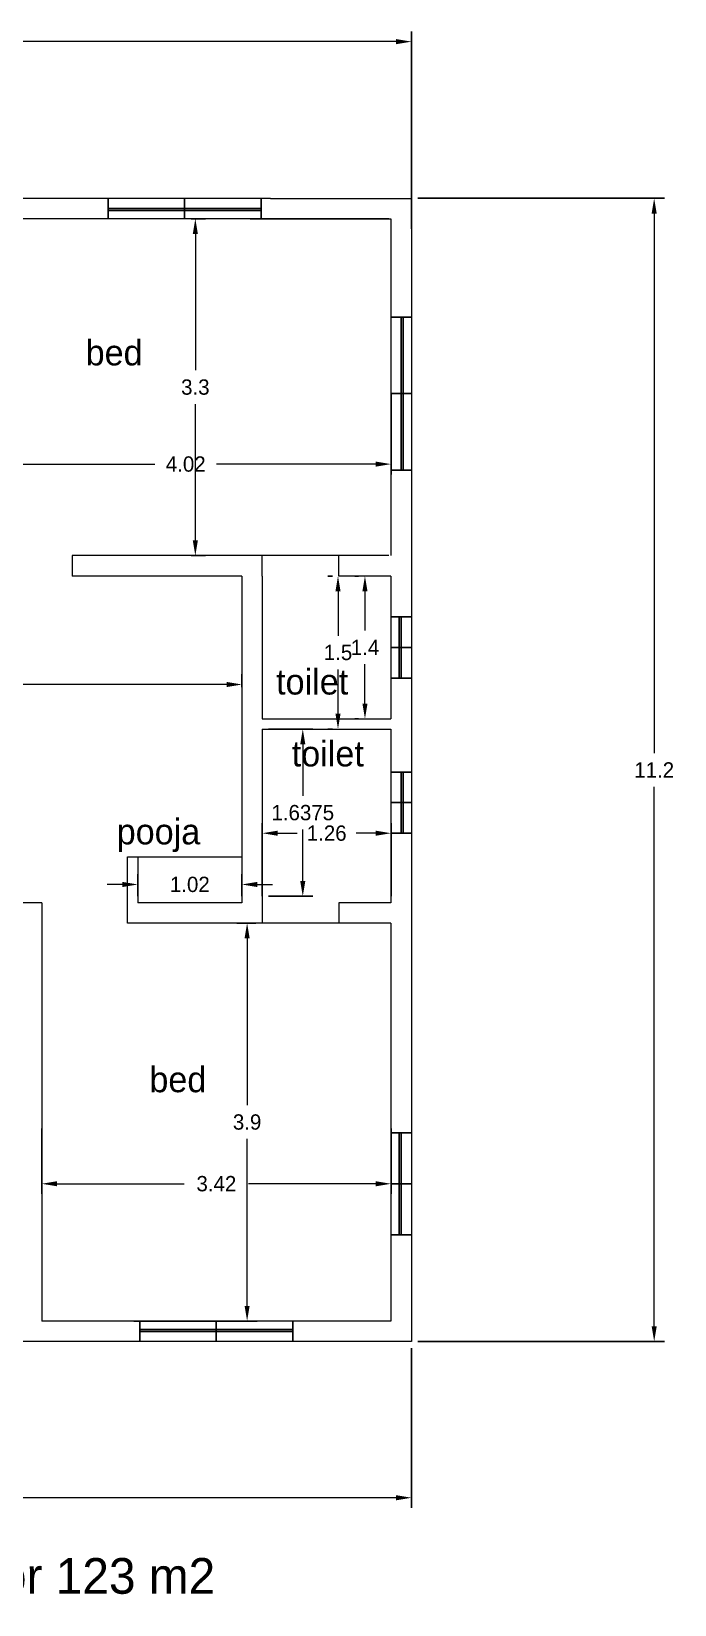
# Model space of a CAD drawing. Header units: inches. Extents: x -100 to 1476, y -184 to 112.
# Drawn here: x 322.05 to 328.35, y -16.38 to -0.97 of the extents above; entities that cross this region are included whole.
import ezdxf

# ---------------------------------------------------------------- set-up
doc = ezdxf.new("R2010")
doc.units = ezdxf.units.IN
doc.header["$MEASUREMENT"] = 0
doc.header["$PDMODE"] = 66
doc.dimstyles.get("Standard").update_dxf_attribs({"dimtxt": 0.15, "dimasz": 0.15, "dimexe": 0.1, "dimexo": 0.0625, "dimgap": 0.09, "dimtad": 0, "dimtih": 1, "dimtoh": 1, "dimdec": 4, "dimdsep": 46, "dimtxsty": 'Standard', "dimcen": 0.09, "dimadec": 0, "dimazin": 0, "dimtfac": 1, "dimtdec": 4, "dimtofl": 0, "dimtmove": 0, "dimatfit": 3, "dimfxl": 0, "dimtolj": 1, "dimtzin": 0, "dimlwd": 15, "dimarcsym": 0})

# ---------------------------------------------------------------- blocks, each defined once
blk = doc.blocks.new('*D214')
at = {"color": 0, "linetype": 'ByBlock', "lineweight": -2, "ltscale": 0.0008, "transparency": 16777216}
for p, q in [((314.248, -13.869), (314.248, -15.436)), ((325.773, -13.869), (325.773, -15.436))]:
    blk.add_line(p, q, dxfattribs=at)
at = {"color": 0, "linetype": 'ByBlock', "lineweight": 15, "ltscale": 0.0008, "transparency": 16777216}
for p, q in [((314.398, -15.336), (319.52, -15.336)), ((325.623, -15.336), (320.5, -15.336))]:
    blk.add_line(p, q, dxfattribs=at)
at = {"color": 0, "linetype": 'ByBlock', "ltscale": 0.0008, "transparency": 16777216}
for points in [[(314.398, -15.311), (314.398, -15.361), (314.248, -15.336)], [(325.623, -15.311), (325.623, -15.361), (325.773, -15.336)]]:
    blk.add_solid(points, dxfattribs=at)
at = {"layer": 'Defpoints', "color": 0, "linetype": 'ByBlock', "ltscale": 0.0008, "transparency": 16777216}
for p in [(314.248, -13.806), (325.773, -13.806), (314.248, -15.336)]:
    blk.add_point(p, dxfattribs=at)
at = {"color": 0, "linetype": 'ByBlock', "lineweight": 20, "ltscale": 0.0008, "transparency": 16777216, "insert": (320.01, -15.336), "char_height": 0.15, "attachment_point": 5}
blk.add_mtext('\\A1;11.5247', dxfattribs=at)
blk = doc.blocks.new('*D216')
at = {"color": 0, "linetype": 'ByBlock', "lineweight": -2, "ltscale": 0.0008, "transparency": 16777216}
for p, q in [((324.25, -9.706), (324.064, -9.706)), ((323.055, -13.606), (324.264, -13.606))]:
    blk.add_line(p, q, dxfattribs=at)
at = {"color": 0, "linetype": 'ByBlock', "lineweight": 15, "ltscale": 0.0008, "transparency": 16777216}
for p, q in [((324.164, -9.856), (324.164, -11.491)), ((324.164, -13.456), (324.164, -11.821))]:
    blk.add_line(p, q, dxfattribs=at)
at = {"color": 0, "linetype": 'ByBlock', "ltscale": 0.0008, "transparency": 16777216}
for points in [[(324.139, -9.856), (324.189, -9.856), (324.164, -9.706)], [(324.139, -13.456), (324.189, -13.456), (324.164, -13.606)]]:
    blk.add_solid(points, dxfattribs=at)
at = {"layer": 'Defpoints', "color": 0, "linetype": 'ByBlock', "ltscale": 0.0008, "transparency": 16777216}
for p in [(324.313, -9.706), (322.993, -13.606), (324.164, -13.606)]:
    blk.add_point(p, dxfattribs=at)
at = {"color": 0, "linetype": 'ByBlock', "lineweight": 20, "ltscale": 0.0008, "transparency": 16777216, "insert": (324.164, -11.656), "char_height": 0.15, "attachment_point": 5}
blk.add_mtext('\\A1;3.9', dxfattribs=at)
blk = doc.blocks.new('*D217')
at = {"color": 0, "linetype": 'ByBlock', "lineweight": -2, "ltscale": 0.0008, "transparency": 16777216}
for p, q in [((322.153, -11.719), (322.153, -12.36)), ((325.573, -11.719), (325.573, -12.36))]:
    blk.add_line(p, q, dxfattribs=at)
at = {"color": 0, "linetype": 'ByBlock', "lineweight": 15, "ltscale": 0.0008, "transparency": 16777216}
for p, q in [((322.303, -12.26), (323.548, -12.26)), ((325.423, -12.26), (324.178, -12.26))]:
    blk.add_line(p, q, dxfattribs=at)
at = {"color": 0, "linetype": 'ByBlock', "ltscale": 0.0008, "transparency": 16777216}
for points in [[(322.303, -12.235), (322.303, -12.285), (322.153, -12.26)], [(325.423, -12.235), (325.423, -12.285), (325.573, -12.26)]]:
    blk.add_solid(points, dxfattribs=at)
at = {"layer": 'Defpoints', "color": 0, "linetype": 'ByBlock', "ltscale": 0.0008, "transparency": 16777216}
for p in [(322.153, -11.656), (325.573, -11.656), (322.153, -12.26)]:
    blk.add_point(p, dxfattribs=at)
at = {"color": 0, "linetype": 'ByBlock', "lineweight": 20, "ltscale": 0.0008, "transparency": 16777216, "insert": (323.863, -12.26), "char_height": 0.15, "attachment_point": 5}
blk.add_mtext('\\A1;3.42', dxfattribs=at)
blk = doc.blocks.new('*D218')
at = {"color": 0, "linetype": 'ByBlock', "lineweight": -2, "ltscale": 0.0008, "transparency": 16777216}
for p, q in [((323.615, -2.806), (323.757, -2.806)), ((323.615, -6.106), (323.757, -6.106))]:
    blk.add_line(p, q, dxfattribs=at)
at = {"color": 0, "linetype": 'ByBlock', "lineweight": 15, "ltscale": 0.0008, "transparency": 16777216}
for p, q in [((323.657, -2.956), (323.657, -4.291)), ((323.657, -5.956), (323.657, -4.621))]:
    blk.add_line(p, q, dxfattribs=at)
at = {"color": 0, "linetype": 'ByBlock', "ltscale": 0.0008, "transparency": 16777216}
for points in [[(323.632, -2.956), (323.682, -2.956), (323.657, -2.806)], [(323.632, -5.956), (323.682, -5.956), (323.657, -6.106)]]:
    blk.add_solid(points, dxfattribs=at)
at = {"layer": 'Defpoints', "color": 0, "linetype": 'ByBlock', "ltscale": 0.0008, "transparency": 16777216}
for p in [(323.553, -2.806), (323.553, -6.106), (323.657, -6.106)]:
    blk.add_point(p, dxfattribs=at)
at = {"color": 0, "linetype": 'ByBlock', "lineweight": 20, "ltscale": 0.0008, "transparency": 16777216, "insert": (323.657, -4.456), "char_height": 0.15, "attachment_point": 5}
blk.add_mtext('\\A1;3.3', dxfattribs=at)
blk = doc.blocks.new('*D219')
at = {"color": 0, "linetype": 'ByBlock', "lineweight": -2, "ltscale": 0.0008, "transparency": 16777216}
for p, q in [((325, -6.306), (324.954, -6.306)), ((325, -7.806), (324.954, -7.806))]:
    blk.add_line(p, q, dxfattribs=at)
at = {"color": 0, "linetype": 'ByBlock', "lineweight": 15, "ltscale": 0.0008, "transparency": 16777216}
for p, q in [((325.054, -6.456), (325.054, -6.891)), ((325.054, -7.656), (325.054, -7.221))]:
    blk.add_line(p, q, dxfattribs=at)
at = {"color": 0, "linetype": 'ByBlock', "ltscale": 0.0008, "transparency": 16777216}
for points in [[(325.029, -6.456), (325.079, -6.456), (325.054, -6.306)], [(325.029, -7.656), (325.079, -7.656), (325.054, -7.806)]]:
    blk.add_solid(points, dxfattribs=at)
at = {"layer": 'Defpoints', "color": 0, "linetype": 'ByBlock', "ltscale": 0.0008, "transparency": 16777216}
for p in [(325.063, -6.306), (325.054, -7.806), (325.063, -7.806)]:
    blk.add_point(p, dxfattribs=at)
at = {"color": 0, "linetype": 'ByBlock', "lineweight": 20, "ltscale": 0.0008, "transparency": 16777216, "insert": (325.054, -7.056), "char_height": 0.15, "attachment_point": 5}
blk.add_mtext('\\A1;1.5', dxfattribs=at)
blk = doc.blocks.new('*D220')
at = {"color": 0, "linetype": 'ByBlock', "lineweight": -2, "ltscale": 0.0008, "transparency": 16777216}
for p, q in [((324.313, -9.444), (324.313, -8.726)), ((325.573, -9.444), (325.573, -8.726))]:
    blk.add_line(p, q, dxfattribs=at)
at = {"color": 0, "linetype": 'ByBlock', "lineweight": 15, "ltscale": 0.0008, "transparency": 16777216}
for p, q in [((324.463, -8.826), (324.653, -8.826)), ((325.423, -8.826), (325.233, -8.826))]:
    blk.add_line(p, q, dxfattribs=at)
at = {"color": 0, "linetype": 'ByBlock', "ltscale": 0.0008, "transparency": 16777216}
for points in [[(324.463, -8.801), (324.463, -8.851), (324.313, -8.826)], [(325.423, -8.801), (325.423, -8.851), (325.573, -8.826)]]:
    blk.add_solid(points, dxfattribs=at)
at = {"layer": 'Defpoints', "color": 0, "linetype": 'ByBlock', "ltscale": 0.0008, "transparency": 16777216}
for p in [(324.313, -8.826), (324.313, -9.506), (325.573, -9.506)]:
    blk.add_point(p, dxfattribs=at)
at = {"color": 0, "linetype": 'ByBlock', "lineweight": 20, "ltscale": 0.0008, "transparency": 16777216, "insert": (324.943, -8.826), "char_height": 0.15, "attachment_point": 5}
blk.add_mtext('\\A1;1.26', dxfattribs=at)
blk = doc.blocks.new('*D224')
at = {"color": 0, "linetype": 'ByBlock', "lineweight": -2, "ltscale": 0.0008, "transparency": 16777216}
for p, q in [((321.553, -4.519), (321.553, -5.31)), ((325.573, -4.519), (325.573, -5.31))]:
    blk.add_line(p, q, dxfattribs=at)
at = {"color": 0, "linetype": 'ByBlock', "lineweight": 15, "ltscale": 0.0008, "transparency": 16777216}
for p, q in [((321.703, -5.21), (323.26, -5.21)), ((325.423, -5.21), (323.865, -5.21))]:
    blk.add_line(p, q, dxfattribs=at)
at = {"color": 0, "linetype": 'ByBlock', "ltscale": 0.0008, "transparency": 16777216}
for points in [[(321.703, -5.185), (321.703, -5.235), (321.553, -5.21)], [(325.423, -5.185), (325.423, -5.235), (325.573, -5.21)]]:
    blk.add_solid(points, dxfattribs=at)
at = {"layer": 'Defpoints', "color": 0, "linetype": 'ByBlock', "ltscale": 0.0008, "transparency": 16777216}
for p in [(321.553, -4.456), (325.573, -4.456), (325.573, -5.21)]:
    blk.add_point(p, dxfattribs=at)
at = {"color": 0, "linetype": 'ByBlock', "lineweight": 20, "ltscale": 0.0008, "transparency": 16777216, "insert": (323.563, -5.21), "char_height": 0.15, "attachment_point": 5}
blk.add_mtext('\\A1;4.02', dxfattribs=at)
blk = doc.blocks.new('*D227')
at = {"color": 0, "linetype": 'ByBlock', "lineweight": -2, "ltscale": 0.0008, "transparency": 16777216}
for p, q in [((325.255, -6.306), (325.218, -6.306)), ((325.255, -7.706), (325.218, -7.706))]:
    blk.add_line(p, q, dxfattribs=at)
at = {"color": 0, "linetype": 'ByBlock', "lineweight": 15, "ltscale": 0.0008, "transparency": 16777216}
for p, q in [((325.318, -6.456), (325.318, -6.841)), ((325.318, -7.556), (325.318, -7.171))]:
    blk.add_line(p, q, dxfattribs=at)
at = {"color": 0, "linetype": 'ByBlock', "ltscale": 0.0008, "transparency": 16777216}
for points in [[(325.293, -6.456), (325.343, -6.456), (325.318, -6.306)], [(325.293, -7.556), (325.343, -7.556), (325.318, -7.706)]]:
    blk.add_solid(points, dxfattribs=at)
at = {"layer": 'Defpoints', "color": 0, "linetype": 'ByBlock', "ltscale": 0.0008, "transparency": 16777216}
for p in [(325.318, -6.306), (325.318, -7.706), (325.318, -7.706)]:
    blk.add_point(p, dxfattribs=at)
at = {"color": 0, "linetype": 'ByBlock', "lineweight": 20, "ltscale": 0.0008, "transparency": 16777216, "insert": (325.318, -7.006), "char_height": 0.15, "attachment_point": 5}
blk.add_mtext('\\A1;1.4', dxfattribs=at)
blk = doc.blocks.new('*D228')
at = {"color": 0, "linetype": 'ByBlock', "lineweight": -2, "ltscale": 0.0008, "transparency": 16777216}
for p, q in [((314.948, -2.904), (314.948, -0.971)), ((325.773, -2.904), (325.773, -0.971))]:
    blk.add_line(p, q, dxfattribs=at)
at = {"color": 0, "linetype": 'ByBlock', "lineweight": 15, "ltscale": 0.0008, "transparency": 16777216}
for p, q in [((315.098, -1.071), (319.858, -1.071)), ((325.623, -1.071), (320.863, -1.071))]:
    blk.add_line(p, q, dxfattribs=at)
at = {"color": 0, "linetype": 'ByBlock', "lineweight": 18, "ltscale": 0.0008, "transparency": 16777216}
for points in [[(315.098, -1.046), (315.098, -1.096), (314.948, -1.071)], [(325.623, -1.096), (325.623, -1.046), (325.773, -1.071)]]:
    blk.add_solid(points, dxfattribs=at)
at = {"layer": 'Defpoints', "color": 0, "linetype": 'ByBlock', "lineweight": 18, "transparency": 16777216}
for p in [(325.773, -1.071), (314.948, -2.966), (325.773, -2.966)]:
    blk.add_point(p, dxfattribs=at)
at = {"color": 0, "linetype": 'ByBlock', "ltscale": 0.0008, "transparency": 16777216, "insert": (320.36, -1.071), "char_height": 0.15, "attachment_point": 5}
blk.add_mtext('\\A1;10.8247', dxfattribs=at)
blk = doc.blocks.new('*D230')
at = {"color": 0, "linetype": 'ByBlock', "lineweight": -2, "ltscale": 0.0008, "transparency": 16777216}
for p, q in [((324.374, -7.806), (324.809, -7.806)), ((324.375, -9.444), (324.809, -9.444))]:
    blk.add_line(p, q, dxfattribs=at)
at = {"color": 0, "linetype": 'ByBlock', "lineweight": 15, "ltscale": 0.0008, "transparency": 16777216}
for p, q in [((324.709, -7.956), (324.709, -8.46)), ((324.709, -9.294), (324.709, -8.79))]:
    blk.add_line(p, q, dxfattribs=at)
at = {"color": 0, "linetype": 'ByBlock', "ltscale": 0.0008, "transparency": 16777216}
for points in [[(324.684, -7.956), (324.734, -7.956), (324.709, -7.806)], [(324.684, -9.294), (324.734, -9.294), (324.709, -9.444)]]:
    blk.add_solid(points, dxfattribs=at)
at = {"layer": 'Defpoints', "color": 0, "linetype": 'ByBlock', "ltscale": 0.0008, "transparency": 16777216}
for p in [(324.312, -7.806), (324.313, -9.444), (324.709, -9.444)]:
    blk.add_point(p, dxfattribs=at)
at = {"color": 0, "linetype": 'ByBlock', "ltscale": 0.0008, "transparency": 16777216, "insert": (324.709, -8.625), "char_height": 0.15, "attachment_point": 5}
blk.add_mtext('\\A1;1.6375', dxfattribs=at)
blk = doc.blocks.new('*D231')
at = {"color": 0, "linetype": 'ByBlock', "lineweight": -2, "ltscale": 0.0008, "transparency": 16777216}
for p, q in [((323.093, -9.444), (323.093, -9.228)), ((324.113, -9.444), (324.113, -9.228))]:
    blk.add_line(p, q, dxfattribs=at)
at = {"color": 0, "linetype": 'ByBlock', "lineweight": 15, "ltscale": 0.0008, "transparency": 16777216}
for p, q in [((322.943, -9.328), (322.793, -9.328)), ((324.263, -9.328), (324.413, -9.328))]:
    blk.add_line(p, q, dxfattribs=at)
at = {"color": 0, "linetype": 'ByBlock', "lineweight": 18, "ltscale": 3, "transparency": 16777216}
for points in [[(322.943, -9.353), (322.943, -9.303), (323.093, -9.328)], [(324.263, -9.303), (324.263, -9.353), (324.113, -9.328)]]:
    blk.add_solid(points, dxfattribs=at)
at = {"layer": 'Defpoints', "color": 0, "linetype": 'ByBlock', "lineweight": 18, "transparency": 16777216}
for p in [(324.113, -9.328), (323.093, -9.506), (324.113, -9.506)]:
    blk.add_point(p, dxfattribs=at)
at = {"color": 0, "linetype": 'ByBlock', "ltscale": 3, "transparency": 16777216, "insert": (323.603, -9.328), "char_height": 0.15, "attachment_point": 5}
blk.add_mtext('\\A1;1.02', dxfattribs=at)
blk = doc.blocks.new('*D236')
at = {"color": 0, "linetype": 'ByBlock', "lineweight": -2, "ltscale": 0.0008, "transparency": 16777216}
for p, q in [((325.835, -2.606), (328.25, -2.606)), ((325.835, -13.806), (328.25, -13.806))]:
    blk.add_line(p, q, dxfattribs=at)
at = {"color": 0, "linetype": 'ByBlock', "lineweight": 15, "ltscale": 0.0008, "transparency": 16777216}
for p, q in [((328.15, -2.756), (328.15, -8.041)), ((328.15, -13.656), (328.15, -8.371))]:
    blk.add_line(p, q, dxfattribs=at)
at = {"color": 0, "linetype": 'ByBlock', "ltscale": 0.0008, "transparency": 16777216}
for points in [[(328.125, -2.756), (328.175, -2.756), (328.15, -2.606)], [(328.125, -13.656), (328.175, -13.656), (328.15, -13.806)]]:
    blk.add_solid(points, dxfattribs=at)
at = {"layer": 'Defpoints', "color": 0, "linetype": 'ByBlock', "ltscale": 0.0008, "transparency": 16777216}
for p in [(325.773, -2.606), (325.773, -13.806), (328.15, -13.806)]:
    blk.add_point(p, dxfattribs=at)
at = {"color": 0, "linetype": 'ByBlock', "ltscale": 0.0008, "transparency": 16777216, "insert": (328.15, -8.206), "char_height": 0.15, "attachment_point": 5}
blk.add_mtext('\\A1;11.2', dxfattribs=at)
blk = doc.blocks.new('*D334')
at = {"color": 0, "linetype": 'ByBlock', "lineweight": -2, "ltscale": 0.0008, "transparency": 16777216}
for p, q in [((317.048, -7.394), (317.048, -7.269)), ((324.113, -7.394), (324.113, -7.269))]:
    blk.add_line(p, q, dxfattribs=at)
at = {"color": 0, "linetype": 'ByBlock', "lineweight": 15, "ltscale": 0.0008, "transparency": 16777216}
for p, q in [((317.198, -7.369), (320.128, -7.369)), ((323.963, -7.369), (321.033, -7.369))]:
    blk.add_line(p, q, dxfattribs=at)
at = {"color": 0, "linetype": 'ByBlock', "lineweight": 18, "ltscale": 3, "transparency": 16777216}
for points in [[(317.198, -7.344), (317.198, -7.394), (317.048, -7.369)], [(323.963, -7.394), (323.963, -7.344), (324.113, -7.369)]]:
    blk.add_solid(points, dxfattribs=at)
at = {"layer": 'Defpoints', "color": 0, "linetype": 'ByBlock', "lineweight": 18, "transparency": 16777216}
for p in [(324.113, -7.369), (317.048, -7.456), (324.113, -7.456)]:
    blk.add_point(p, dxfattribs=at)
at = {"color": 0, "linetype": 'ByBlock', "lineweight": 18, "ltscale": 3, "transparency": 16777216, "insert": (320.58, -7.369), "char_height": 0.15, "attachment_point": 5}
blk.add_mtext('\\A1;7.0647', dxfattribs=at)

msp = doc.modelspace()

# ---------------------------------------------------------------- linework, layer by layer
at = {"color": 0, "linetype": 'ByBlock', "lineweight": 20, "ltscale": 0.0008}
for p, q in [((324.39254, -2.60626), (318.13481, -2.60626)), ((324.39254, -2.60626), (325.77254, -2.60626)), ((325.77254, -2.60626), (325.77254, -6.30626)), ((325.55254, -2.80626), (321.55254, -2.80626)), ((324.19254, -2.80626), (325.57254, -2.80626)), ((325.57254, -2.80626), (325.57254, -6.10626)), ((324.19254, -6.10626), (322.45254, -6.10626)), ((322.45254, -6.10626), (322.45254, -6.30626)), ((325.55254, -6.10626), (324.19254, -6.10626)), ((324.31254, -6.30626), (324.31254, -6.10626)), ((325.06254, -6.30626), (325.06254, -6.10626)), ((324.11254, -6.30626), (322.45254, -6.30626)), ((324.11254, -6.30626), (324.11254, -9.50626)), ((324.31254, -6.30626), (324.31254, -7.70626)), ((325.51254, -6.30626), (325.06254, -6.30626)), ((325.57254, -6.30626), (325.06254, -6.30626)), ((325.57254, -6.30626), (325.57254, -7.70626)), ((325.77254, -6.30626), (325.77254, -13.80626)), ((324.31254, -7.70626), (325.57254, -7.70626)), ((324.31254, -7.80626), (325.57254, -7.80626)), ((324.31254, -7.80626), (324.31254, -9.50626)), ((324.31254, -7.80626), (324.31254, -8.00626)), ((325.57254, -7.80626), (325.57254, -9.50626)), ((322.99254, -9.70626), (322.99254, -9.05626)), ((322.99254, -9.05626), (323.09254, -9.05626)), ((323.09254, -9.05626), (323.09254, -9.50626)), ((323.09254, -9.05626), (324.11254, -9.05626)), ((322.15254, -9.50626), (321.95254, -9.50626)), ((322.15254, -9.50626), (322.15254, -13.60626)), ((322.99254, -9.70626), (322.99254, -9.50626)), ((324.11254, -9.50626), (323.09254, -9.50626)), ((324.31254, -9.50626), (324.31254, -9.70626)), ((325.57254, -9.50626), (325.06254, -9.50626)), ((325.06254, -9.50626), (325.06254, -9.70626)), ((325.57254, -9.70626), (322.99254, -9.70626)), ((325.57254, -9.70626), (325.57254, -13.60626)), ((325.57254, -13.60626), (322.15254, -13.60626)), ((325.77254, -13.80626), (316.94786, -13.80626))]:
    msp.add_line(p, q, dxfattribs=at)
at = {"color": 0, "linetype": 'ByBlock', "ltscale": 0.0008}
for p, q in [((322.80254, -2.80626), (322.80254, -2.60626)), ((323.55254, -2.80626), (323.55254, -2.60626)), ((324.30254, -2.80626), (324.30254, -2.60626)), ((322.80254, -2.70626), (324.30254, -2.70626)), ((322.80254, -2.72626), (324.30254, -2.72626)), ((325.57254, -3.76876), (325.77254, -3.76876)), ((325.67254, -3.76876), (325.67254, -5.26876)), ((325.69254, -3.76876), (325.69254, -5.26876)), ((325.57254, -4.51876), (325.77254, -4.51876)), ((325.57254, -5.26876), (325.77254, -5.26876)), ((325.57254, -6.70626), (325.77254, -6.70626)), ((325.57254, -6.70626), (325.77254, -6.70626)), ((325.57254, -7.00626), (325.77254, -7.00626)), ((325.57254, -7.30626), (325.77254, -7.30626)), ((325.57254, -8.22624), (325.77254, -8.22624)), ((325.57254, -8.52624), (325.77254, -8.52624)), ((325.57254, -8.52624), (325.77254, -8.52624)), ((325.57254, -8.82624), (325.77254, -8.82624)), ((325.57254, -11.75952), (325.77254, -11.75952)), ((325.65254, -11.75952), (325.65254, -12.75952)), ((325.67254, -11.75952), (325.67254, -12.75952)), ((325.57254, -12.25952), (325.77254, -12.25952)), ((325.57254, -12.75952), (325.77254, -12.75952)), ((323.11254, -13.60626), (323.11254, -13.80626)), ((323.11254, -13.68626), (324.61254, -13.68626)), ((323.11254, -13.70626), (324.61254, -13.70626)), ((323.86254, -13.60626), (323.86254, -13.80626)), ((324.61254, -13.60626), (324.61254, -13.80626))]:
    msp.add_line(p, q, dxfattribs=at)
at = {"color": 3, "linetype": 'ByBlock', "ltscale": 0.0008}
for p, q in [((325.65254, -6.70626), (325.65254, -7.30626)), ((325.67254, -6.70626), (325.67254, -7.30626)), ((325.67254, -8.22624), (325.67254, -8.52624)), ((325.69254, -8.22624), (325.69254, -8.52624)), ((325.67254, -8.52624), (325.67254, -8.82624)), ((325.69254, -8.52624), (325.69254, -8.82624))]:
    msp.add_line(p, q, dxfattribs=at)

# ---------------------------------------------------------------- texts
at = {"color": 3, "linetype": 'ByBlock', "lineweight": 20, "ltscale": 0.0008, "char_height": 0.25, "width": 1.4467724, "attachment_point": 1}
for s, insert in [('{\\fVani|b0|i0|c0|p34;bed}', (322.58274, -3.99263)), ('{\\fVani|b0|i0|c0|p34;toilet}', (324.44797, -7.21711)), ('{\\fVani|b0|i0|c0|p34;toilet}', (324.6008, -7.92159)), ('{\\fVani|b0|i0|c0|p34;pooja}', (322.88693, -8.68501)), ('{\\fVani|b0|i0|c0|p34;bed}', (323.20693, -11.11323))]:
    msp.add_mtext(s, dxfattribs=dict(at, insert=insert))
at = {"color": 0, "linetype": 'ByBlock', "ltscale": 0.0008, "insert": (318.64774, -15.92662), "char_height": 0.35, "width": 5.6030207, "attachment_point": 1}
msp.add_mtext('{\\fVani|b0|i0|c0|p34;plan ground floor 123 m2}', dxfattribs=at)

# ---------------------------------------------------------------- dimensions: what is measured, and where the dimension line sits
at = {"color": 1, "linetype": 'ByBlock', "ltscale": 0.0008}
for base, p1, p2, picture, middle in [((325.77254, -1.07134), (314.94786, -2.96626), (325.77254, -2.96626), '*D228', (320.3602, -1.07134)), ((324.11254, -9.32752), (323.09254, -9.50626), (324.11254, -9.50626), '*D231', (323.60254, -9.32752))]:
    dim = msp.add_linear_dim(base=base, p1=p1, p2=p2, dimstyle='Standard', dxfattribs=at)
    dim.commit()
    dim.dimension.update_dxf_attribs({"geometry": picture, "text_midpoint": middle})
at = {"color": 3, "linetype": 'ByBlock', "ltscale": 0.0008}
dim = msp.add_linear_dim(base=(328.15035, -13.80626), p1=(325.77254, -2.60626), p2=(325.77254, -13.80626), angle=90, dimstyle='Standard', dxfattribs=at)
dim.commit()
dim.dimension.update_dxf_attribs({"geometry": '*D236', "text_midpoint": (328.15035, -8.20626)})
at = {"color": 0, "linetype": 'ByBlock', "lineweight": 20, "ltscale": 0.0008}
for base, p1, p2, picture, middle in [((323.6566, -6.10626), (323.55254, -2.80626), (323.55254, -6.10626), '*D218', (323.6566, -4.45626)), ((325.05351, -7.80626), (325.06254, -6.30626), (325.06254, -7.80626), '*D219', (325.05351, -7.05626)), ((325.31754, -7.70626), (325.31754, -6.30626), (325.31754, -7.70626), '*D227', (325.31754, -7.00626)), ((324.16371, -13.60626), (324.31254, -9.70626), (322.99254, -13.60626), '*D216', (324.16371, -11.65626))]:
    dim = msp.add_linear_dim(base=base, p1=p1, p2=p2, angle=270, dimstyle='Standard', dxfattribs=at)
    dim.commit()
    dim.dimension.update_dxf_attribs({"geometry": picture, "text_midpoint": middle})
for base, p1, p2, picture, middle in [((325.57254, -5.21), (321.55254, -4.45626), (325.57254, -4.45626), '*D224', (323.56254, -5.21)), ((324.31254, -8.82624), (325.57254, -9.50626), (324.31254, -9.50626), '*D220', (324.94254, -8.82624)), ((322.15254, -12.25952), (325.57254, -11.65626), (322.15254, -11.65626), '*D217', (323.86254, -12.25952)), ((314.24786, -15.3362), (325.77254, -13.80626), (314.24786, -13.80626), '*D214', (320.0102, -15.3362))]:
    dim = msp.add_linear_dim(base=base, p1=p1, p2=p2, dimstyle='Standard', dxfattribs=at)
    dim.commit()
    dim.dimension.update_dxf_attribs({"geometry": picture, "text_midpoint": middle})
at = {"color": 0, "linetype": 'ByBlock', "lineweight": 18, "ltscale": 0.0008}
dim = msp.add_linear_dim(base=(324.11254, -7.3693), p1=(317.04786, -7.45626), p2=(324.11254, -7.45626), dimstyle='Standard', dxfattribs=at)
dim.commit()
dim.dimension.update_dxf_attribs({"geometry": '*D334', "text_midpoint": (320.5802, -7.3693)})
at = {"color": 1, "linetype": 'ByBlock', "ltscale": 0.0008}
dim = msp.add_linear_dim(base=(324.70896, -9.44376), p1=(324.31172, -7.80626), p2=(324.31254, -9.44376), angle=90, dimstyle='Standard', dxfattribs=at)
dim.commit()
dim.dimension.update_dxf_attribs({"geometry": '*D230', "text_midpoint": (324.70896, -8.62501)})

doc.saveas('drawing.dxf')
